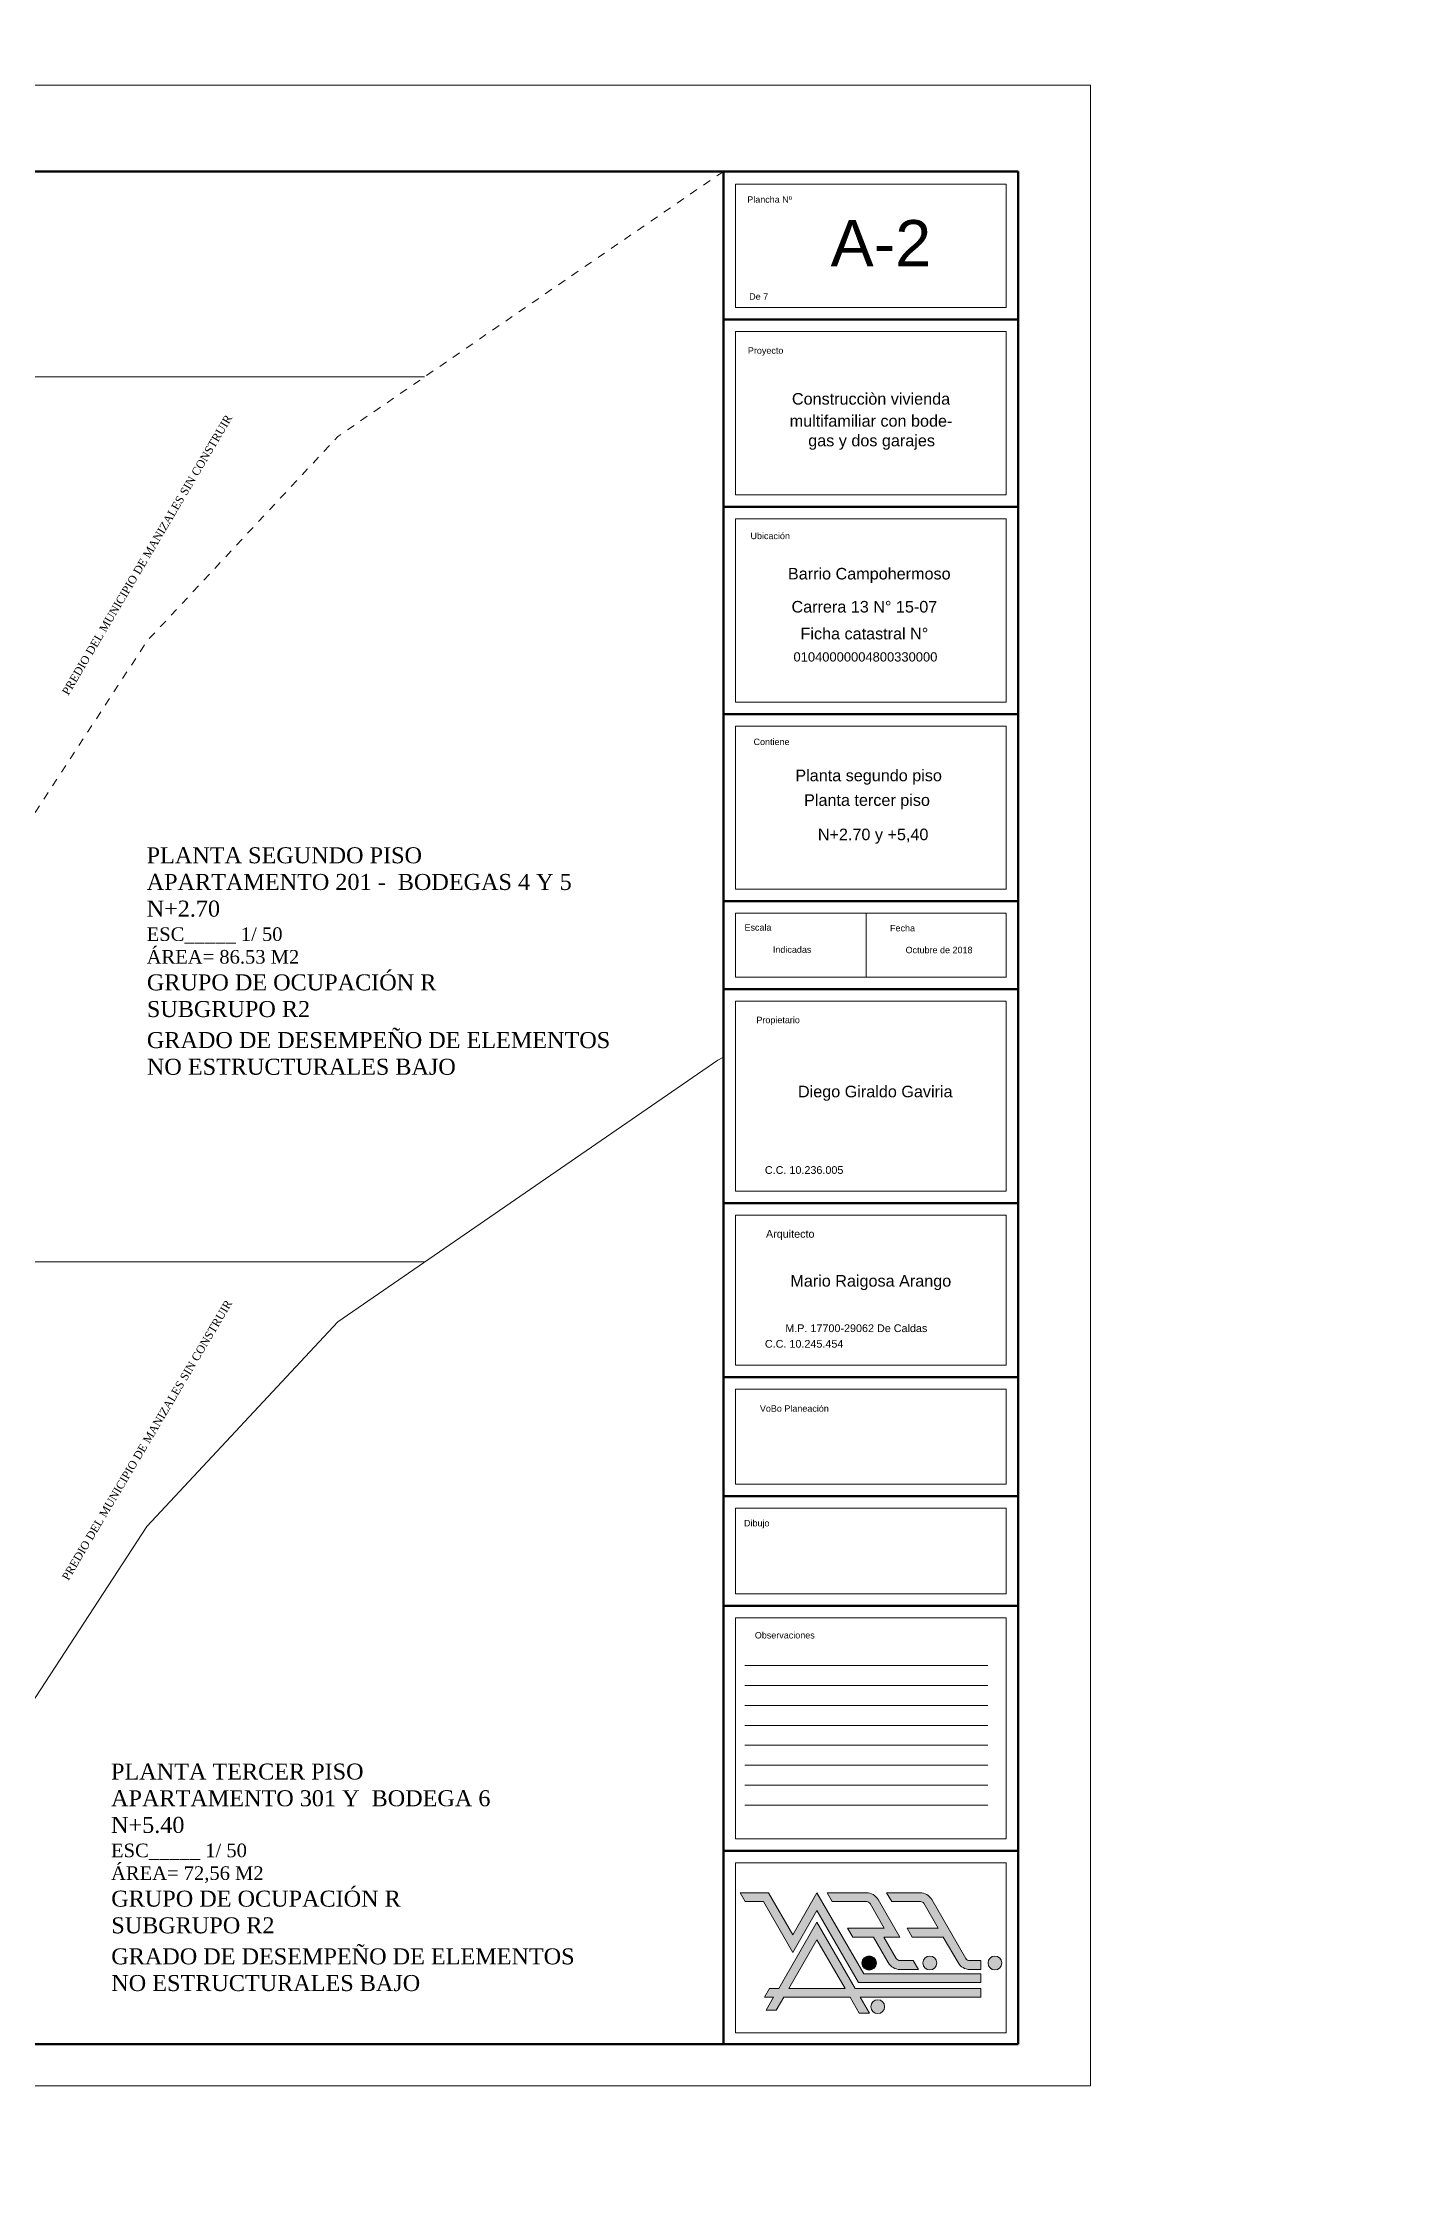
# Model space of a CAD drawing. Header units: inches. Extents: x 2908 to 3459, y -3172 to -55.
# Drawn here: x 3294.62 to 3311.55, y -176.54 to -149.81 of the extents above; entities that cross this region are included whole.
import ezdxf
from ezdxf.enums import TextEntityAlignment as Align

# ---------------------------------------------------------------- set-up
doc = ezdxf.new("R2010")
doc.units = ezdxf.units.IN
doc.header["$MEASUREMENT"] = 0
doc.linetypes.add('ACAD_ISO03W100', pattern=[30, 12, -18])
for name, color, linetype, lineweight in [('COTA', 1, 'Continuous', 9), ('linea de cotas', 7, 'Continuous', 5), ('LINEAS DE PROYECCIÒN', 74, 'ACAD_ISO03W100', 18), ('logo 2', 1, 'Continuous', 0), ('Líneas Márgen', 7, 'Continuous', 9), ('muros bajitos', 4, 'Continuous', 15), ('Márgen', 7, 'Continuous', 80)]:
    doc.layers.add(name, color=color, linetype=linetype, lineweight=lineweight)
doc.layers.add('TEXTO', color=4, linetype='Continuous')
doc.styles.add('CONSTRUCTORA', font='times.ttf', dxfattribs={"height": 0.3})
doc.styles.add('Villanueva', font='swissek.ttf')

msp = doc.modelspace()

# ---------------------------------------------------------------- hatches: boundary and pattern name
at = {"layer": 'logo 2'}
h = msp.add_hatch(color=256, dxfattribs=at)
h.paths.add_polyline_path([(3304.291, -173.146), (3304.812, -174.047), (3306.34, -174.047), (3306.34, -173.937), (3304.876, -173.937), (3304.291, -172.924), (3303.988, -173.449), (3303.685, -172.924), (3303.33, -172.924), (3303.394, -173.035), (3303.622, -173.035), (3303.988, -173.67)])
h.paths.add_polyline_path([(3304.907, -172.924), (3304.419, -172.924), (3304.483, -173.035), (3304.913, -173.035, -0.212841), (3304.956, -173.059), (3305.133, -173.367), (3304.675, -173.367), (3304.738, -173.478), (3304.998, -173.478), (3305.183, -173.798, 0.267949), (3305.33, -173.883), (3305.559, -173.883), (3305.495, -173.772), (3305.333, -173.772, -0.018985), (3305.328, -173.772), (3305.328, -173.772, -0.267949), (3305.278, -173.74), (3305.126, -173.478), (3305.325, -173.478), (3305.055, -173.009, 0.267949)])
h.paths.add_polyline_path([(3305.788, -173.802, 1), (3305.616, -173.802, 1)], flags=17)
h.paths.add_polyline_path([(3305.727, -173.009, 0.267949), (3305.579, -172.924), (3305.161, -172.924), (3305.225, -173.035), (3305.589, -173.035, -0.178902), (3305.626, -173.056), (3305.805, -173.367), (3305.417, -173.367), (3305.48, -173.478), (3305.869, -173.478), (3306.054, -173.798, 0.267949), (3306.202, -173.883), (3306.34, -173.883), (3306.34, -173.772), (3306.196, -173.772, -0.221169), (3306.153, -173.747)])
h.paths.add_polyline_path([(3306.429, -173.802, 1), (3306.601, -173.802, 1)])
h = msp.add_hatch(color=256, dxfattribs=at)
h.paths.add_polyline_path([(3304.291, -173.291), (3303.813, -174.12), (3303.698, -174.12), (3303.634, -174.231), (3303.749, -174.231), (3303.656, -174.392), (3303.783, -174.392), (3303.877, -174.231), (3304.706, -174.231), (3304.819, -174.427), (3304.947, -174.427), (3304.833, -174.231), (3306.34, -174.231), (3306.34, -174.12), (3304.769, -174.12)])
h.paths.add_polyline_path([(3304.291, -173.513), (3303.941, -174.12), (3304.642, -174.12)], flags=16)
h.paths.add_polyline_path([(3305.137, -174.348, 1), (3304.965, -174.348, 1)])
msp.add_hatch(color=256, dxfattribs=at).paths.add_polyline_path([(3304.854, -173.802, 1), (3305.034, -173.802, 1)])

# ---------------------------------------------------------------- linework, layer by layer
at = {"layer": 'COTA'}
msp.add_lwpolyline([(3272.711, -175.336), (3272.711, -150.336), (3307.711, -150.336), (3307.711, -175.336), (3272.711, -175.336)], close=True, dxfattribs=at)
at = {"layer": 'LINEAS DE PROYECCIÒN', "ltscale": 0.003, "elevation": 9.231, "flags": 128}
msp.add_lwpolyline([(3303.125, -151.421), (3303.054, -151.46), (3298.303, -154.728), (3295.919, -157.284), (3292.961, -161.816), (3291.668, -164.35)], dxfattribs=at)
at = {"layer": 'logo 2'}
for p, q in [((3303.33, -172.924), (3303.394, -173.035)), ((3303.33, -172.924), (3303.685, -172.924)), ((3303.685, -172.924), (3303.988, -173.449)), ((3304.291, -172.924), (3303.988, -173.449)), ((3304.291, -172.924), (3303.988, -173.449)), ((3304.291, -172.924), (3304.876, -173.937)), ((3304.419, -172.924), (3304.907, -172.924)), ((3304.419, -172.924), (3304.483, -173.035)), ((3305.161, -172.924), (3305.579, -172.924)), ((3305.161, -172.924), (3305.225, -173.035)), ((3303.394, -173.035), (3303.622, -173.035)), ((3303.622, -173.035), (3303.988, -173.67)), ((3304.291, -173.146), (3303.988, -173.67)), ((3304.291, -173.146), (3304.812, -174.047)), ((3304.483, -173.035), (3304.913, -173.035)), ((3304.956, -173.059), (3305.133, -173.367)), ((3305.055, -173.009), (3305.325, -173.478)), ((3305.225, -173.035), (3305.589, -173.035)), ((3305.626, -173.056), (3305.805, -173.367)), ((3305.727, -173.009), (3306.153, -173.747)), ((3304.291, -173.291), (3303.813, -174.12)), ((3304.291, -173.291), (3304.769, -174.12)), ((3304.675, -173.367), (3305.133, -173.367)), ((3304.675, -173.367), (3304.738, -173.478)), ((3304.738, -173.478), (3304.998, -173.478)), ((3304.998, -173.478), (3305.183, -173.798)), ((3305.126, -173.478), (3305.28, -173.744)), ((3305.126, -173.478), (3305.325, -173.478)), ((3305.417, -173.367), (3305.805, -173.367)), ((3305.417, -173.367), (3305.48, -173.478)), ((3305.48, -173.478), (3305.869, -173.478)), ((3305.869, -173.478), (3306.054, -173.798)), ((3304.291, -173.513), (3303.941, -174.12)), ((3304.291, -173.513), (3304.642, -174.12)), ((3305.328, -173.772), (3305.495, -173.772)), ((3305.495, -173.772), (3305.559, -173.883)), ((3306.196, -173.772), (3306.34, -173.772)), ((3306.34, -173.883), (3306.34, -173.772)), ((3304.876, -173.937), (3306.34, -173.937)), ((3305.33, -173.883), (3305.559, -173.883)), ((3306.202, -173.883), (3306.34, -173.883)), ((3306.34, -174.047), (3306.34, -173.937)), ((3303.698, -174.12), (3303.634, -174.231)), ((3303.634, -174.231), (3303.738, -174.231)), ((3303.634, -174.231), (3303.749, -174.231)), ((3303.749, -174.231), (3303.656, -174.392)), ((3303.698, -174.12), (3303.813, -174.12)), ((3303.877, -174.231), (3303.783, -174.392)), ((3303.877, -174.231), (3304.706, -174.231)), ((3303.92, -174.231), (3304.662, -174.231)), ((3303.92, -174.231), (3304.662, -174.231)), ((3303.941, -174.12), (3304.642, -174.12)), ((3304.706, -174.231), (3304.819, -174.427)), ((3304.769, -174.12), (3306.34, -174.12)), ((3304.812, -174.047), (3306.34, -174.047)), ((3304.833, -174.231), (3306.34, -174.231)), ((3304.833, -174.231), (3304.947, -174.427)), ((3306.34, -174.231), (3306.34, -174.12)), ((3303.783, -174.392), (3303.656, -174.392)), ((3304.947, -174.427), (3304.819, -174.427))]:
    msp.add_line(p, q, dxfattribs=at)
for centre, radius in [((3304.944, -173.802), 0.0899), ((3305.702, -173.802), 0.0861), ((3306.515, -173.802), 0.0861), ((3305.051, -174.348), 0.0861)]:
    msp.add_circle(centre, radius, dxfattribs=at)
for centre, radius, start, end in [((3304.907, -173.094), 0.17, 30, 90), ((3305.579, -173.094), 0.17, 30, 90), ((3304.907, -173.094), 0.0599, 35.9688, 84.0312), ((3305.579, -173.094), 0.0605, 39.714, 80.286), ((3305.33, -173.713), 0.0596, 212.0895, 267.9105), ((3305.33, -173.713), 0.0596, 267.8248, 272.1752), ((3306.202, -173.713), 0.0598, 215.0574, 264.9426), ((3305.33, -173.713), 0.17, 210, 270), ((3306.202, -173.713), 0.17, 210, 270)]:
    msp.add_arc(centre, radius, start, end, dxfattribs=at)
at = {"layer": 'Líneas Márgen'}
for p, q in [((3303.275, -153.115), (3303.275, -151.573)), ((3306.656, -151.573), (3303.275, -151.573)), ((3306.656, -153.115), (3306.656, -151.573)), ((3306.656, -153.115), (3303.275, -153.115)), ((3303.275, -155.456), (3303.275, -153.415)), ((3306.656, -153.415), (3303.275, -153.415)), ((3306.656, -155.456), (3306.656, -153.415)), ((3306.656, -155.456), (3303.275, -155.456)), ((3303.275, -158.045), (3303.275, -155.756)), ((3306.656, -155.756), (3303.275, -155.756)), ((3306.656, -158.045), (3306.656, -155.756)), ((3306.656, -158.045), (3303.275, -158.045)), ((3303.275, -160.385), (3303.275, -158.345)), ((3306.656, -158.345), (3303.275, -158.345)), ((3306.656, -160.385), (3306.656, -158.345)), ((3306.656, -160.385), (3303.275, -160.385)), ((3303.275, -161.481), (3303.275, -160.685)), ((3306.656, -160.685), (3303.275, -160.685)), ((3304.908, -160.685), (3304.908, -161.481)), ((3306.656, -161.481), (3306.656, -160.685)), ((3306.656, -161.481), (3303.275, -161.481)), ((3303.275, -164.159), (3303.275, -161.781)), ((3306.656, -161.781), (3303.275, -161.781)), ((3306.656, -164.159), (3306.656, -161.781)), ((3306.656, -164.159), (3303.275, -164.159)), ((3303.275, -166.331), (3303.275, -164.459)), ((3306.656, -164.459), (3303.275, -164.459)), ((3306.656, -166.331), (3306.656, -164.459)), ((3306.656, -166.331), (3303.275, -166.331)), ((3303.275, -167.817), (3303.275, -166.631)), ((3306.656, -166.631), (3303.275, -166.631)), ((3306.656, -167.817), (3306.656, -166.631)), ((3306.656, -167.817), (3303.275, -167.817)), ((3303.275, -169.189), (3303.275, -168.117)), ((3306.656, -168.117), (3303.275, -168.117)), ((3306.656, -169.189), (3306.656, -168.117)), ((3306.656, -169.189), (3303.275, -169.189)), ((3303.275, -172.249), (3303.275, -169.489)), ((3306.656, -169.489), (3303.275, -169.489)), ((3306.656, -172.249), (3306.656, -169.489)), ((3306.427, -170.086), (3303.39, -170.086)), ((3306.427, -170.335), (3303.39, -170.335)), ((3306.427, -170.584), (3303.39, -170.584)), ((3306.427, -170.833), (3303.39, -170.833)), ((3306.427, -171.081), (3303.39, -171.081)), ((3306.427, -171.33), (3303.39, -171.33)), ((3306.427, -171.579), (3303.39, -171.579)), ((3306.427, -171.828), (3303.39, -171.828)), ((3306.656, -172.249), (3303.275, -172.249)), ((3303.275, -174.676), (3303.275, -172.549)), ((3306.656, -172.549), (3303.275, -172.549)), ((3306.656, -174.676), (3306.656, -172.549)), ((3303.275, -174.676), (3306.656, -174.676))]:
    msp.add_line(p, q, dxfattribs=at)
at = {"layer": 'muros bajitos'}
for p, q in [((3291.987, -153.98), (3299.386, -153.98)), ((3291.987, -165.042), (3299.386, -165.042))]:
    msp.add_line(p, q, dxfattribs=at)
at = {"layer": 'muros bajitos', "elevation": 9.231, "flags": 128}
msp.add_lwpolyline([(3303.125, -162.483), (3303.054, -162.522), (3298.303, -165.79), (3295.919, -168.346), (3292.961, -172.878), (3291.972, -174.816)], dxfattribs=at)
at = {"layer": 'Márgen'}
for p, q in [((3306.806, -151.414), (3273.332, -151.414)), ((3303.125, -174.816), (3303.125, -151.414)), ((3306.806, -174.816), (3306.806, -151.414)), ((3306.806, -153.265), (3303.125, -153.265)), ((3306.806, -155.606), (3303.125, -155.606)), ((3306.806, -158.195), (3303.125, -158.195)), ((3306.806, -160.535), (3303.125, -160.535)), ((3306.806, -161.631), (3303.125, -161.631)), ((3306.806, -164.309), (3303.125, -164.309)), ((3306.806, -166.481), (3303.125, -166.481)), ((3306.806, -167.967), (3303.125, -167.967)), ((3306.806, -169.339), (3303.125, -169.339)), ((3306.806, -172.399), (3303.125, -172.399)), ((3306.806, -174.816), (3273.332, -174.816))]:
    msp.add_line(p, q, dxfattribs=at)

# ---------------------------------------------------------------- texts
at = {"layer": 'linea de cotas', "style": 'Villanueva'}
for s, height, p in [('Plancha Nº', 0.0804, (3303.7, -151.764)), ('A-2', 0.5786, (3305.09, -152.307)), ('De 7', 0.0804, (3303.563, -152.978)), ('Proyecto', 0.0804, (3303.65, -153.665)), ('Construcciòn vivienda', 0.14466, (3304.967, -154.252, 4.802)), (' multifamiliar con bode-', 0.14466, (3304.939, -154.529)), ('gas y dos garajes', 0.14466, (3304.974, -154.795)), ('Ubicación', 0.0804, (3303.707, -155.967)), ('Barrio Campohermoso', 0.14466, (3304.945, -156.459)), ('Carrera 13 N° 15-07', 0.14466, (3304.884, -156.854)), ('Ficha catastral N°', 0.14466, (3304.884, -157.187)), ('01040000004800330000', 0.11573, (3304.897, -157.481)), ('Contiene', 0.0804, (3303.724, -158.541)), ('Planta segundo piso', 0.14466, (3304.937, -158.98)), ('Planta tercer piso', 0.14466, (3304.917, -159.288)), ('  N+2.70 y +5,40', 0.14466, (3304.937, -159.72)), ('Escala', 0.0804, (3303.554, -160.86)), ('Fecha', 0.0804, (3305.361, -160.869)), ('Indicadas', 0.0804, (3303.981, -161.137)), ('Octubre de 2018', 0.08036, (3305.817, -161.142)), ('Propietario', 0.08036, (3303.806, -162.028)), ('Diego Giraldo Gaviria', 0.14466, (3305.02, -162.93)), ('C.C. 10.236.005', 0.09644, (3304.131, -163.893)), ('Arquitecto ', 0.09644, (3303.976, -164.703)), ('Mario Raigosa Arango', 0.14466, (3304.964, -165.296)), ('C.C. 10.245.454', 0.09644, (3304.131, -166.065)), ('M.P. 17700-29062 De Caldas', 0.09644, (3304.783, -165.868)), ('VoBo Planeación', 0.08036, (3304.009, -166.871)), ('Dibujo', 0.0804, (3303.539, -168.316)), ('Observaciones', 0.08036, (3303.889, -169.705))]:
    msp.add_text(s, height=height, dxfattribs=at).set_placement(p, align=Align.MIDDLE)
at = {"layer": 'TEXTO', "char_height": 0.1, "width": 4.30256, "attachment_point": 1, "rotation": 59.4491, "style": 'CONSTRUCTORA'}
for insert in [(3294.851, -157.918), (3294.851, -168.98)]:
    msp.add_mtext('{\\fBatang|b0|i0|c0|p18;PREDIO DEL MUNICIPIO DE MANIZALES SIN CONSTRUIR}', dxfattribs=dict(at, insert=insert))
at = {"layer": 'TEXTO', "char_height": 0.17, "attachment_point": 1, "style": 'CONSTRUCTORA'}
for s, insert in [('\\A1;{\\H1.1765x;PLANTA SEGUNDO PISO\\PAPARTAMENTO 201 -  BODEGAS 4 Y 5 \\PN+2.70\\P\\H0.85x;ESC_____ 1/ 50\\PÁREA= 86.53 M2\\P }', (3295.915, -159.86)), ('\\A1;{\\H1.1765x;GRUPO DE OCUPACIÓN R\\PSUBGRUPO R2\\H0.85x; }', (3295.918, -161.448)), ('\\A1;{\\H1.1765x;GRADO DE DESEMPEÑO DE ELEMENTOS\\PNO ESTRUCTURALES BAJO}', (3295.918, -162.169)), ('\\A1;{\\H1.1765x;PLANTA TERCER PISO\\PAPARTAMENTO 301 Y  BODEGA 6\\PN+5.40\\P\\H0.85x;ESC_____ 1/ 50\\PÁREA= 72,56 M2\\P }', (3295.47, -171.31)), ('\\A1;{\\H1.1765x;GRUPO DE OCUPACIÓN R\\PSUBGRUPO R2\\H0.85x; }', (3295.473, -172.898)), ('\\A1;{\\H1.1765x;GRADO DE DESEMPEÑO DE ELEMENTOS\\PNO ESTRUCTURALES BAJO}', (3295.473, -173.619))]:
    msp.add_mtext_dynamic_manual_height_columns(s, width=7.10696, gutter_width=1.25, heights=[0], dxfattribs=dict(at, insert=insert))

doc.saveas('drawing.dxf')
